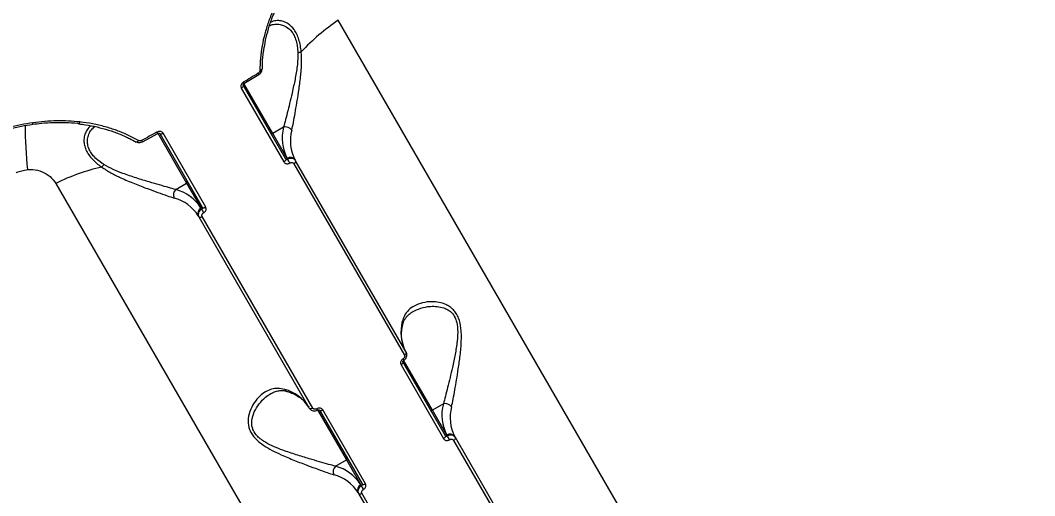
# Model space of a CAD drawing. Header units: millimetres. Extents: x -7447 to 8662, y -5576 to 6370.
# Drawn here: x 932.8 to 1259.4, y -1370.7 to -1217.7 of the extents above; entities that cross this region are included whole.
import ezdxf

# ---------------------------------------------------------------- set-up
doc = ezdxf.new("R2010")
doc.units = ezdxf.units.MM
doc.layers.add('DiKom', color=7, linetype='Continuous')
doc.layers.add('DIKOM_ОБЪЕКТ', color=7, linetype='Continuous')
doc.styles.add('style1', font='arial.ttf', dxfattribs={"width": 0.8})
doc.dimstyles.new('1-50', dxfattribs={"dimtxt": 300, "dimasz": 200, "dimexe": 100, "dimexo": 0, "dimgap": 100, "dimtad": 1, "dimdec": 0, "dimtxsty": 'style1', "dimcen": 0, "dimclrd": 7, "dimclre": 7, "dimadec": 1, "dimazin": 2, "dimtfac": 1, "dimtdec": 0, "dimtmove": 1, "dimatfit": 3, "dimfxl": 0, "dimlwd": 25, "dimlwe": 18, "dimarcsym": 0})

# ---------------------------------------------------------------- blocks, each defined once
blk = doc.blocks.new('*D10')
at = {"color": 7, "linetype": 'Continuous', "lineweight": 18, "transparency": 16777216}
for p, q in [((-5489.75, 240.8), (-5489.75, 4573.49)), ((4778.18, -2126.78), (4778.18, 4573.49))]:
    blk.add_line(p, q, dxfattribs=at)
at = {"color": 7, "linetype": 'Continuous', "lineweight": 25, "transparency": 16777216}
blk.add_line((4578.18, 4473.49), (-5289.75, 4473.49), dxfattribs=at)
at = {"color": 7, "linetype": 'Continuous', "transparency": 16777216}
for points in [[(-5289.75, 4506.82), (-5289.75, 4440.16), (-5489.75, 4473.49)], [(4578.18, 4506.82), (4578.18, 4440.16), (4778.18, 4473.49)]]:
    blk.add_solid(points, dxfattribs=at)
at = {"layer": 'Defpoints', "color": 0, "linetype": 'Continuous', "transparency": 16777216}
for p in [(-5489.75, 4473.49), (-5489.75, 240.8), (4778.18, -2126.78)]:
    blk.add_point(p, dxfattribs=at)
at = {"color": 0, "linetype": 'Continuous', "lineweight": 15, "transparency": 16777216, "insert": (-777.31, 4726.76), "char_height": 300, "attachment_point": 5, "style": 'style1'}
blk.add_mtext('10300', dxfattribs=at)
blk = doc.blocks.new('*D11')
at = {"color": 7, "linetype": 'Continuous', "lineweight": 18, "transparency": 16777216}
for p, q in [((2045.4, 3512.26), (7772.09, 3512.26)), ((-1858.48, -4091.08), (7772.09, -4091.08))]:
    blk.add_line(p, q, dxfattribs=at)
at = {"color": 7, "linetype": 'Continuous', "lineweight": 25, "transparency": 16777216}
blk.add_line((7672.09, -3891.08), (7672.09, 3312.26), dxfattribs=at)
at = {"color": 7, "linetype": 'Continuous', "transparency": 16777216}
for points in [[(7638.76, 3312.26), (7705.42, 3312.26), (7672.09, 3512.26)], [(7638.76, -3891.08), (7705.42, -3891.08), (7672.09, -4091.08)]]:
    blk.add_solid(points, dxfattribs=at)
at = {"layer": 'Defpoints', "color": 0, "linetype": 'Continuous', "transparency": 16777216}
for p in [(2045.4, 3512.26), (7672.09, 3512.26), (-1858.48, -4091.08)]:
    blk.add_point(p, dxfattribs=at)
at = {"color": 0, "linetype": 'Continuous', "lineweight": 15, "transparency": 16777216, "insert": (7418.92, 3.22), "char_height": 300, "attachment_point": 5, "rotation": 90, "style": 'style1'}
blk.add_mtext('7600', dxfattribs=at)
blk = doc.blocks.new('*D12')
at = {"layer": 'Defpoints', "color": 0, "transparency": 16777216}
for p in [(-7446.93, 5919.72), (-7446.93, 736.93), (6905.53, -2412.68)]:
    blk.add_point(p, dxfattribs=at)
at = {"layer": 'DiKom', "color": 7, "lineweight": 18, "transparency": 16777216}
for p, q in [((-7446.93, 736.93), (-7446.93, 6019.72)), ((6905.53, -2412.68), (6905.53, 6019.72))]:
    blk.add_line(p, q, dxfattribs=at)
at = {"layer": 'DiKom', "color": 7, "lineweight": 25, "transparency": 16777216}
blk.add_line((6705.53, 5919.72), (-7246.93, 5919.72), dxfattribs=at)
at = {"layer": 'DiKom', "color": 7, "transparency": 16777216}
for points in [[(-7246.93, 5953.05), (-7246.93, 5886.39), (-7446.93, 5919.72)], [(6705.53, 5953.05), (6705.53, 5886.39), (6905.53, 5919.72)]]:
    blk.add_solid(points, dxfattribs=at)
at = {"layer": 'DiKom', "color": 0, "transparency": 16777216, "insert": (-918.31, 6173), "char_height": 300, "attachment_point": 5, "style": 'style1'}
blk.add_mtext('14300', dxfattribs=at)
blk = doc.blocks.new('*D13')
at = {"layer": 'Defpoints', "color": 0, "transparency": 16777216}
for p in [(2049.72, 5594.27), (-1141.86, -5576.35), (8561.69, -5576.35)]:
    blk.add_point(p, dxfattribs=at)
at = {"layer": 'DiKom', "color": 7, "lineweight": 18, "transparency": 16777216}
for p, q in [((2049.72, 5594.27), (8661.69, 5594.27)), ((-1141.86, -5576.35), (8661.69, -5576.35))]:
    blk.add_line(p, q, dxfattribs=at)
at = {"layer": 'DiKom', "color": 7, "lineweight": 25, "transparency": 16777216}
blk.add_line((8561.69, 5394.27), (8561.69, -5376.35), dxfattribs=at)
at = {"layer": 'DiKom', "color": 7, "transparency": 16777216}
for points in [[(8528.35, 5394.27), (8595.02, 5394.27), (8561.69, 5594.27)], [(8528.35, -5376.35), (8595.02, -5376.35), (8561.69, -5576.35)]]:
    blk.add_solid(points, dxfattribs=at)
at = {"layer": 'DiKom', "color": 0, "transparency": 16777216, "insert": (8308.52, 8.96), "char_height": 300, "attachment_point": 5, "rotation": 90, "style": 'style1'}
blk.add_mtext('11200', dxfattribs=at)

msp = doc.modelspace()

# ---------------------------------------------------------------- linework, layer by layer
at = {"layer": 'DIKOM_ОБЪЕКТ', "color": 7, "linetype": 'Continuous', "lineweight": 15}
for p, q in [((1185.22, -1477.51), (1035.21, -1217.69)), ((1010.66, -1233.42), (1010.66, -1233.43)), ((1004.86, -1238.08), (1009.66, -1235.16)), ((1003.99, -1239.54), (1017.7, -1263.29)), ((1018.28, -1262.37), (1004.56, -1238.61)), ((1014.1, -1254.12), (1004.82, -1238.05)), ((1017.61, -1252.1), (1014.1, -1254.12)), ((970.18, -1256.8), (970.19, -1256.8)), ((972.18, -1256.8), (977.11, -1254.1)), ((977.11, -1254.06), (986.39, -1270.12)), ((977.72, -1254.11), (991.43, -1277.87)), ((992.53, -1277.83), (978.81, -1254.07)), ((1018.73, -1262.15), (1014.1, -1254.12)), ((1018.91, -1262.46), (1018.73, -1262.15)), ((1021.49, -1262.93), (1021.32, -1262.63)), ((1057.06, -1324.54), (1021.49, -1262.93)), ((1020.92, -1263.85), (1056.49, -1325.47)), ((944.28, -1270.19), (1094.28, -1530.01)), ((982.88, -1272.15), (986.39, -1270.12)), ((986.39, -1270.12), (991.02, -1278.15)), ((991.02, -1278.15), (991.2, -1278.46)), ((990.14, -1280.63), (990.31, -1280.93)), ((990.31, -1280.93), (1025.89, -1342.54)), ((1026.97, -1342.51), (991.4, -1280.9)), ((1055.42, -1328.62), (1069.13, -1352.37)), ((1069.71, -1351.44), (1055.99, -1327.69)), ((1065.53, -1343.2), (1056.23, -1327.1)), ((1069.04, -1341.18), (1065.53, -1343.2)), ((1028.52, -1343.1), (1037.82, -1359.2)), ((1029.15, -1343.19), (1042.86, -1366.94)), ((1043.96, -1366.91), (1030.24, -1343.15)), ((1070.16, -1351.23), (1065.53, -1343.2)), ((1070.34, -1351.54), (1070.16, -1351.23)), ((1072.92, -1352.01), (1072.75, -1351.71)), ((1072.35, -1352.93), (1107.92, -1414.55)), ((1108.49, -1413.62), (1072.92, -1352.01)), ((1034.31, -1361.23), (1037.82, -1359.2)), ((1037.82, -1359.2), (1042.45, -1367.23)), ((1042.45, -1367.23), (1042.63, -1367.54)), ((1041.57, -1369.71), (1041.74, -1370.01)), ((1041.74, -1370.01), (1077.32, -1431.62)), ((1078.4, -1431.59), (1042.83, -1369.97))]:
    msp.add_line(p, q, dxfattribs=at)
at = {"layer": 'DIKOM_ОБЪЕКТ', "color": 7, "linetype": 'Continuous', "lineweight": 15, "flags": 128}
for points in [[(1010.66, -1233.43), (1010.65, -1233.48), (1010.61, -1233.57), (1010.54, -1233.64), (1010.43, -1233.71), (1010.3, -1233.77), (1010.14, -1233.82), (1009.97, -1233.85)], [(1009.44, -1234.72), (1008.84, -1235.09), (1008.24, -1235.46), (1007.64, -1235.82), (1007.04, -1236.19), (1006.44, -1236.56), (1005.83, -1236.92), (1005.23, -1237.29), (1004.63, -1237.65)], [(1004.56, -1238.61), (1004.6, -1238.71), (1004.6, -1238.81), (1004.56, -1238.93), (1004.5, -1239.06), (1004.41, -1239.19), (1004.29, -1239.31), (1004.14, -1239.43), (1003.99, -1239.54)], [(951.72, -1250.91), (951.77, -1250.91), (951.82, -1250.87), (951.88, -1250.79), (951.93, -1250.69), (951.98, -1250.56), (952.03, -1250.4)], [(976.85, -1253.69), (976.24, -1254.03), (975.62, -1254.37), (975, -1254.7), (974.38, -1255.04), (973.77, -1255.38), (973.15, -1255.72), (972.53, -1256.05), (971.91, -1256.39)], [(970.19, -1256.8), (970.23, -1256.82), (970.32, -1256.83), (970.43, -1256.8), (970.54, -1256.74), (970.66, -1256.66), (970.78, -1256.54), (970.89, -1256.41)], [(977.72, -1254.11), (977.78, -1254.19), (977.88, -1254.24), (978, -1254.27), (978.14, -1254.28), (978.3, -1254.26), (978.47, -1254.22), (978.64, -1254.16), (978.81, -1254.07)], [(1018.28, -1262.37), (1018.31, -1262.46), (1018.31, -1262.57), (1018.28, -1262.69), (1018.21, -1262.82), (1018.12, -1262.94), (1018, -1263.07), (1017.86, -1263.19), (1017.7, -1263.29)], [(1021.49, -1262.93), (1021.52, -1263.02), (1021.52, -1263.13), (1021.49, -1263.25), (1021.43, -1263.38), (1021.33, -1263.51), (1021.22, -1263.63), (1021.07, -1263.75), (1020.92, -1263.85)], [(991.43, -1277.87), (991.5, -1277.94), (991.59, -1278), (991.71, -1278.03), (991.85, -1278.03), (992.01, -1278.02), (992.18, -1277.98), (992.35, -1277.91), (992.53, -1277.83)], [(990.31, -1280.93), (990.38, -1281), (990.47, -1281.06), (990.59, -1281.09), (990.73, -1281.1), (990.89, -1281.08), (991.06, -1281.04), (991.23, -1280.98), (991.4, -1280.9)], [(1057.06, -1324.54), (1057.1, -1324.64), (1057.1, -1324.75), (1057.06, -1324.86), (1057, -1324.99), (1056.91, -1325.12), (1056.79, -1325.24), (1056.65, -1325.36), (1056.49, -1325.47)], [(1055.99, -1327.69), (1056.03, -1327.78), (1056.03, -1327.89), (1055.99, -1328.01), (1055.93, -1328.14), (1055.84, -1328.27), (1055.72, -1328.39), (1055.57, -1328.51), (1055.42, -1328.62)], [(1025.89, -1342.54), (1025.95, -1342.62), (1026.05, -1342.67), (1026.17, -1342.7), (1026.31, -1342.71), (1026.46, -1342.7), (1026.63, -1342.65), (1026.8, -1342.59), (1026.97, -1342.51)], [(1029.15, -1343.19), (1029.21, -1343.27), (1029.31, -1343.32), (1029.43, -1343.35), (1029.57, -1343.36), (1029.73, -1343.34), (1029.9, -1343.3), (1030.07, -1343.24), (1030.24, -1343.15)], [(1069.71, -1351.44), (1069.74, -1351.54), (1069.74, -1351.65), (1069.71, -1351.77), (1069.64, -1351.89), (1069.55, -1352.02), (1069.43, -1352.15), (1069.29, -1352.27), (1069.13, -1352.37)], [(1072.92, -1352.01), (1072.95, -1352.1), (1072.95, -1352.21), (1072.92, -1352.33), (1072.86, -1352.46), (1072.76, -1352.58), (1072.65, -1352.71), (1072.5, -1352.83), (1072.35, -1352.93)], [(1042.86, -1366.94), (1042.93, -1367.02), (1043.02, -1367.08), (1043.14, -1367.11), (1043.28, -1367.11), (1043.44, -1367.1), (1043.61, -1367.06), (1043.78, -1366.99), (1043.96, -1366.91)], [(1041.74, -1370.01), (1041.81, -1370.08), (1041.9, -1370.14), (1042.02, -1370.17), (1042.16, -1370.18), (1042.32, -1370.16), (1042.49, -1370.12), (1042.66, -1370.06), (1042.83, -1369.97)]]:
    msp.add_lwpolyline(points, dxfattribs=at)
at = {"layer": 'DIKOM_ОБЪЕКТ', "color": 7, "linetype": 'Continuous', "lineweight": 15}
for centre, radius, start, end in [((1072.77, -1273.81), 67.53, 123.7892, 137.1138), ((1021.5, -1221.84), 6.28, 276.4618, 286.539), ((1002.58, -1239), 2.46, 22.1401, 33.4833), ((1007.93, -1235.76), 1.83, 19.4127, 34.6814), ((936.01, -1250.87), 0.908, 342.5846, 13.8325), ((1111.06, -1249.21), 176.7, 180.7456, 185.3799), ((979.05, -1252.59), 2.46, 206.5167, 217.8599), ((1013.84, -1253.74), 0.469, 214.743, 304.051), ((1030.91, -1255.7), 13.78, 164.8597, 207.928), ((1018.27, -1254.38), 2.37, 33.6599, 106.2883), ((1032.92, -1256.49), 13.12, 164.8594, 207.9275), ((973.57, -1255.61), 1.83, 205.3186, 220.5873), ((1019.78, -1263.7), 1.87, 34.7357, 124.0609), ((999.73, -1275.06), 22.95, 29.8819, 33.3087), ((974.1, -1330.78), 67.53, 102.8862, 116.2108), ((954.72, -1260.39), 6.28, 313.461, 323.5382), ((986.18, -1269.7), 0.469, 295.949, 25.257), ((984.52, -1273.87), 2.37, 133.7117, 206.3401), ((979.34, -1285.47), 13.78, 32.0716, 75.1407), ((979.03, -1287.6), 13.12, 32.0725, 75.1406), ((991.84, -1279.84), 1.87, 115.9401, 205.2633), ((1011.7, -1268.15), 22.95, 206.6913, 210.1181), ((1068.49, -1318.1), 13.12, 164.8594, 207.9275), ((1054.7, -1315.36), 1.32, 348.3068, 31.5301), ((1053.98, -1328.1), 2.49, 22.2482, 33.4174), ((1014.6, -1349.22), 13.12, 32.0725, 75.1406), ((1019.12, -1335.91), 1.32, 208.4737, 251.6811), ((1082.34, -1344.78), 13.78, 164.86, 207.9277), ((1069.7, -1343.46), 2.37, 33.6591, 106.2874), ((1084.34, -1345.57), 13.12, 164.8588, 207.9282), ((1030.55, -1341.63), 2.54, 206.6553, 217.6369), ((1065.27, -1342.81), 0.468, 214.7436, 304.0583), ((1071.21, -1352.78), 1.87, 34.7356, 124.059), ((1051.16, -1364.14), 22.95, 29.8819, 33.3088), ((1035.95, -1362.94), 2.37, 133.7126, 206.3409), ((1030.77, -1374.55), 13.78, 32.0719, 75.1404), ((1037.61, -1358.78), 0.468, 295.9417, 25.2564), ((1030.46, -1376.68), 13.12, 32.0718, 75.1412), ((1043.27, -1368.91), 1.87, 115.942, 205.2634), ((1063.13, -1357.23), 22.95, 206.6912, 210.1181)]:
    msp.add_arc(centre, radius, start, end, dxfattribs=at)
for points, knots in [([(1014.2, -1214.51), (1013.69, -1215.76), (1012.66, -1218.27), (1011.5, -1222.1), (1010.64, -1225.99), (1010.08, -1229.92), (1010.01, -1232.54), (1009.97, -1233.85)], [0, 0, 0, 0, 0.197837, 0.395503, 0.593169, 0.796582, 1, 1, 1, 1]), ([(1011.27, -1227.18), (1011.44, -1226.16), (1011.8, -1223.91), (1012.71, -1220.45), (1013.74, -1217.25), (1014.58, -1215.3), (1014.9, -1214.53)], [0, 0, 0, 0, 0.24049, 0.528085, 0.815679, 1, 1, 1, 1]), ([(1023.29, -1227.86), (1023.21, -1227.17), (1023.04, -1225.79), (1022.57, -1223.87), (1021.9, -1222.12), (1020.79, -1220.26), (1019.28, -1218.85), (1017.56, -1218.02), (1015.91, -1217.72), (1014.48, -1217.83), (1013.69, -1218.27), (1013.42, -1218.42)], [0, 0, 0, 0, 0.089256, 0.180447, 0.26996, 0.36254, 0.524676, 0.644365, 0.767511, 0.918675, 1, 1, 1, 1]), ([(1013.08, -1219.44), (1013.2, -1219.38), (1013.88, -1219.01), (1015.17, -1218.88), (1016.85, -1219.05), (1018.57, -1219.73), (1020.03, -1220.96), (1021.05, -1222.59), (1021.46, -1223.65), (1021.8, -1224.83), (1022.07, -1226.12), (1022.16, -1227.42), (1022.21, -1228.08)], [0, 0, 0, 0, 0.037325, 0.20333, 0.329701, 0.459314, 0.626914, 0.712165, 0.800491, 0.813201, 0.905321, 1, 1, 1, 1]), ([(1010.79, -1233.42), (1010.79, -1232.74), (1010.8, -1230.87), (1010.99, -1228.78), (1011.24, -1227.37), (1011.27, -1227.18)], [0, 0, 0, 0, 0.327855, 0.906239, 1, 1, 1, 1]), ([(1020.25, -1253.06), (1020.42, -1252.25), (1020.77, -1250.62), (1021.31, -1247.61), (1021.88, -1244.35), (1022.47, -1240.63), (1023.05, -1236.5), (1023.5, -1232.08), (1023.36, -1229.23), (1023.29, -1227.86)], [0, 0, 0, 0, 0.131654, 0.263489, 0.395139, 0.526875, 0.688297, 0.849537, 1, 1, 1, 1]), ([(1022.21, -1228.08), (1022.19, -1229.37), (1022.14, -1232.08), (1021.41, -1236.23), (1020.57, -1240.15), (1019.74, -1243.7), (1018.98, -1246.82), (1018.26, -1249.72), (1017.82, -1251.3), (1017.61, -1252.1)], [0, 0, 0, 0, 0.146374, 0.307579, 0.469009, 0.602096, 0.735111, 0.867645, 1, 1, 1, 1]), ([(1009.97, -1233.85), (1009.95, -1233.95), (1009.93, -1234.16), (1009.77, -1234.45), (1009.58, -1234.63), (1009.46, -1234.71), (1009.44, -1234.72)], [0, 0, 0, 0, 0.30571, 0.611628, 0.918033, 1, 1, 1, 1]), ([(1009.65, -1235.14), (1009.83, -1235.02), (1010.23, -1234.74), (1010.59, -1234.11), (1010.63, -1233.64), (1010.65, -1233.43)], [0, 0, 0, 0, 0.313802, 0.693088, 1, 1, 1, 1]), ([(1004.63, -1237.65), (1004.54, -1237.71), (1004.31, -1237.87), (1004.02, -1238.22), (1003.84, -1238.67), (1003.81, -1239.14), (1003.93, -1239.41), (1003.99, -1239.54)], [0, 0, 0, 0, 0.141864, 0.356727, 0.571321, 0.785707, 1, 1, 1, 1]), ([(1004.58, -1238.63), (1004.57, -1238.62), (1004.56, -1238.6), (1004.53, -1238.54), (1004.57, -1238.39), (1004.65, -1238.26), (1004.75, -1238.15), (1004.83, -1238.1), (1004.86, -1238.08)], [0, 0, 0, 0, 0.148987, 0.475443, 0.635176, 0.771014, 0.912998, 1, 1, 1, 1]), ([(936.89, -1250.66), (934.29, -1251.11), (929.01, -1252.03), (923.98, -1253.9), (921.44, -1254.85)], [0, 0, 0, 0, 0.493843, 1, 1, 1, 1]), ([(936.88, -1251.17), (937.81, -1251.04), (940.03, -1250.74), (943.55, -1250.54), (947.4, -1250.56), (950.14, -1250.7), (951.56, -1250.91), (951.72, -1250.93)], [0, 0, 0, 0, 0.186017, 0.44477, 0.70467, 0.965536, 1, 1, 1, 1]), ([(952.03, -1250.4), (949.56, -1250.21), (944.57, -1249.81), (939.47, -1250.37), (936.89, -1250.66)], [0, 0, 0, 0, 0.494177, 1, 1, 1, 1]), ([(970.89, -1256.41), (969.77, -1255.8), (967.53, -1254.6), (963.93, -1253.13), (960.14, -1251.91), (956.17, -1250.97), (953.41, -1250.59), (952.03, -1250.4)], [0, 0, 0, 0, 0.197683, 0.395387, 0.59309, 0.796545, 1, 1, 1, 1]), ([(921.7, -1255.26), (921.7, -1255.26), (922.93, -1254.74), (925.45, -1253.83), (929.28, -1252.67), (933.1, -1251.75), (935.65, -1251.35), (936.88, -1251.15)], [0, 0, 0, 0, 0.000879, 0.254874, 0.508642, 0.761863, 1, 1, 1, 1]), ([(951.7, -1251.03), (952.42, -1251.11), (954.41, -1251.34), (957.59, -1252), (961.22, -1252.99), (964.26, -1254.04), (966.01, -1254.86), (966.66, -1255.15)], [0, 0, 0, 0, 0.1357, 0.375487, 0.616708, 0.858783, 1, 1, 1, 1]), ([(955.71, -1251.67), (955.7, -1251.67), (955.11, -1251.93), (954.38, -1252.84), (953.58, -1254.33), (953.28, -1255.9), (953.37, -1257.47), (953.77, -1258.99), (954.56, -1260.57), (956.01, -1262.48), (957.65, -1263.93), (958.85, -1264.81), (959.04, -1264.95)], [0, 0, 0, 0, 0.002715, 0.164822, 0.293663, 0.422364, 0.517269, 0.612064, 0.708561, 0.80505, 0.969862, 1, 1, 1, 1]), ([(959.77, -1264.12), (959.59, -1264), (958.42, -1263.24), (956.89, -1261.99), (955.57, -1260.33), (955.06, -1259.35), (954.68, -1258.34), (954.46, -1257.3), (954.47, -1255.8), (954.88, -1254.3), (955.66, -1252.88), (956.47, -1252.22), (956.87, -1251.9)], [0, 0, 0, 0, 0.03128, 0.200321, 0.288311, 0.379715, 0.396613, 0.492985, 0.592265, 0.725826, 0.863107, 1, 1, 1, 1]), ([(978.81, -1254.07), (978.76, -1254), (978.62, -1253.8), (978.28, -1253.57), (977.82, -1253.45), (977.32, -1253.48), (977.01, -1253.62), (976.85, -1253.69)], [0, 0, 0, 0, 0.140625, 0.355107, 0.569864, 0.784882, 1, 1, 1, 1]), ([(977.11, -1254.1), (977.12, -1254.1), (977.17, -1254.06), (977.29, -1254.02), (977.45, -1254), (977.58, -1254.02), (977.67, -1254.06), (977.71, -1254.09), (977.71, -1254.11), (977.71, -1254.11)], [0, 0, 0, 0, 0.025326, 0.180471, 0.333476, 0.497902, 0.681185, 0.912841, 1, 1, 1, 1]), ([(966.66, -1255.15), (967.13, -1255.36), (968.33, -1255.87), (969.44, -1256.51), (970.11, -1256.91)], [0, 0, 0, 0, 0.391548, 1, 1, 1, 1]), ([(970.19, -1256.79), (970.36, -1256.87), (970.73, -1257.06), (971.42, -1257.07), (971.92, -1256.95), (972.16, -1256.8), (972.18, -1256.79)], [0, 0, 0, 0, 0.270814, 0.608204, 0.964417, 1, 1, 1, 1]), ([(971.91, -1256.39), (971.81, -1256.43), (971.6, -1256.52), (971.26, -1256.54), (971.03, -1256.48), (970.92, -1256.42), (970.89, -1256.41)], [0, 0, 0, 0, 0.306708, 0.613283, 0.919489, 1, 1, 1, 1]), ([(1017.7, -1263.29), (1017.75, -1263.37), (1017.89, -1263.57), (1018.22, -1263.79), (1018.68, -1263.9), (1019.18, -1263.86), (1019.48, -1263.71), (1019.63, -1263.63)], [0, 0, 0, 0, 0.14064, 0.35512, 0.569856, 0.784883, 1, 1, 1, 1]), ([(1018.91, -1262.46), (1018.86, -1262.49), (1018.76, -1262.54), (1018.6, -1262.56), (1018.45, -1262.53), (1018.34, -1262.46), (1018.3, -1262.39), (1018.28, -1262.37)], [0, 0, 0, 0, 0.215514, 0.430611, 0.645311, 0.859593, 1, 1, 1, 1]), ([(1021.49, -1262.93), (1021.42, -1262.82), (1021.24, -1262.56), (1020.79, -1262.27), (1020.19, -1262.12), (1019.52, -1262.17), (1019.12, -1262.36), (1018.91, -1262.46)], [0, 0, 0, 0, 0.140737, 0.35546, 0.570306, 0.78517, 1, 1, 1, 1]), ([(1019.63, -1263.63), (1019.73, -1263.58), (1019.93, -1263.48), (1020.27, -1263.45), (1020.57, -1263.52), (1020.79, -1263.67), (1020.88, -1263.8), (1020.92, -1263.85)], [0, 0, 0, 0, 0.215148, 0.430182, 0.645036, 0.859472, 1, 1, 1, 1]), ([(931.51, -1266.77), (931.56, -1266.75), (932.15, -1266.48), (933.34, -1266.04), (934.53, -1265.86), (935.14, -1265.77)], [0, 0, 0, 0, 0.046816, 0.514283, 1, 1, 1, 1]), ([(935.14, -1265.77), (935.72, -1265.75), (937.36, -1265.68), (939.96, -1266.33), (942.59, -1267.86), (943.71, -1269.41), (944.28, -1270.19)], [0, 0, 0, 0, 0.15296, 0.42837, 0.711433, 1, 1, 1, 1]), ([(959.04, -1264.95), (960.02, -1265.59), (961.97, -1266.89), (965.58, -1268.59), (969.58, -1270.28), (973.61, -1271.82), (977.16, -1273.13), (980.09, -1274.17), (981.66, -1274.68), (982.39, -1274.92)], [0, 0, 0, 0, 0.128153, 0.256741, 0.426817, 0.59688, 0.737311, 0.877573, 1, 1, 1, 1]), ([(982.88, -1272.15), (982.14, -1271.96), (980.57, -1271.55), (977.65, -1270.71), (974.15, -1269.69), (970.15, -1268.47), (966.23, -1267.15), (962.68, -1265.77), (960.75, -1264.68), (959.77, -1264.12)], [0, 0, 0, 0, 0.122712, 0.262461, 0.406016, 0.574924, 0.748262, 0.872367, 1, 1, 1, 1]), ([(991.2, -1278.46), (991.07, -1278.54), (990.76, -1278.74), (990.37, -1279.2), (990.13, -1279.78), (990.08, -1280.4), (990.24, -1280.75), (990.31, -1280.93)], [0, 0, 0, 0, 0.141702, 0.356396, 0.570959, 0.785453, 1, 1, 1, 1]), ([(991.43, -1277.87), (991.45, -1277.91), (991.49, -1278), (991.48, -1278.15), (991.41, -1278.29), (991.31, -1278.4), (991.23, -1278.44), (991.2, -1278.46)], [0, 0, 0, 0, 0.213961, 0.428196, 0.642703, 0.85785, 1, 1, 1, 1]), ([(991.4, -1280.9), (991.36, -1280.81), (991.29, -1280.63), (991.31, -1280.32), (991.44, -1280.03), (991.63, -1279.81), (991.79, -1279.71), (991.85, -1279.67)], [0, 0, 0, 0, 0.214172, 0.428573, 0.643169, 0.858073, 1, 1, 1, 1]), ([(991.85, -1279.67), (991.95, -1279.61), (992.18, -1279.46), (992.48, -1279.12), (992.66, -1278.69), (992.7, -1278.23), (992.58, -1277.96), (992.53, -1277.83)], [0, 0, 0, 0, 0.141857, 0.356724, 0.571317, 0.7857, 1, 1, 1, 1]), ([(1071.68, -1342.14), (1071.85, -1341.33), (1072.2, -1339.7), (1072.74, -1336.69), (1073.31, -1333.43), (1073.9, -1329.71), (1074.49, -1325.57), (1074.89, -1321.14), (1074.86, -1317.02), (1074.21, -1313.99), (1073.24, -1312.08), (1072.29, -1310.85), (1071.13, -1309.88), (1069.57, -1309.02), (1067.64, -1308.44), (1065.08, -1308.21), (1062.31, -1308.53), (1059.74, -1309.5), (1057.78, -1310.93), (1056.45, -1312.61), (1056.02, -1314.02), (1055.82, -1314.68)], [0, 0, 0, 0, 0.055477, 0.111025, 0.166497, 0.222006, 0.290024, 0.357963, 0.422675, 0.477407, 0.505248, 0.533093, 0.562709, 0.592373, 0.640429, 0.68858, 0.760326, 0.832061, 0.891, 0.949866, 1, 1, 1, 1]), ([(1056, -1315.65), (1056.02, -1315.55), (1056.11, -1315.01), (1056.47, -1314.19), (1057.11, -1313.16), (1057.99, -1312.24), (1058.77, -1311.76), (1059.14, -1311.53)], [0, 0, 0, 0, 0.050928, 0.266941, 0.50426, 0.764836, 1, 1, 1, 1]), ([(1059.14, -1311.53), (1059.98, -1311.11), (1061.72, -1310.25), (1064.49, -1309.75), (1067.05, -1309.76), (1068.94, -1310.13), (1070.47, -1310.82), (1071.78, -1311.77), (1072.63, -1312.95), (1073.18, -1314.3), (1073.49, -1315.49), (1073.74, -1317.81), (1073.53, -1321.12), (1072.84, -1325.29), (1072.01, -1329.21), (1071.18, -1332.77), (1070.42, -1335.88), (1069.69, -1338.78), (1069.26, -1340.37), (1069.04, -1341.18)], [0, 0, 0, 0, 0.083337, 0.172686, 0.229909, 0.288294, 0.322254, 0.357127, 0.407045, 0.420341, 0.451487, 0.483671, 0.560559, 0.642473, 0.72664, 0.794543, 0.86363, 0.930863, 1, 1, 1, 1]), ([(1056.89, -1324.25), (1056.77, -1324.01), (1056.37, -1323.28), (1055.9, -1321.93), (1055.59, -1320.17), (1055.57, -1318.27), (1055.75, -1316.73), (1055.94, -1315.83), (1055.99, -1315.63)], [0, 0, 0, 0, 0.102726, 0.318191, 0.530924, 0.738469, 0.94151, 1, 1, 1, 1]), ([(1056.49, -1325.47), (1056.53, -1325.56), (1056.61, -1325.74), (1056.59, -1326.05), (1056.47, -1326.35), (1056.28, -1326.58), (1056.12, -1326.69), (1056.06, -1326.73)], [0, 0, 0, 0, 0.214286, 0.428606, 0.64319, 0.85809, 1, 1, 1, 1]), ([(1056.28, -1327.14), (1056.46, -1327.02), (1056.86, -1326.74), (1057.22, -1326.1), (1057.33, -1325.4), (1057.25, -1324.86), (1057.09, -1324.62), (1057.04, -1324.56)], [0, 0, 0, 0, 0.215491, 0.473517, 0.70285, 0.923644, 1, 1, 1, 1]), ([(1056.06, -1326.73), (1055.97, -1326.79), (1055.74, -1326.95), (1055.45, -1327.3), (1055.27, -1327.75), (1055.24, -1328.22), (1055.36, -1328.48), (1055.42, -1328.62)], [0, 0, 0, 0, 0.141866, 0.356728, 0.571322, 0.785708, 1, 1, 1, 1]), ([(1056.01, -1327.71), (1056, -1327.7), (1055.99, -1327.68), (1055.96, -1327.62), (1056, -1327.47), (1056.08, -1327.34), (1056.18, -1327.23), (1056.26, -1327.18), (1056.29, -1327.16)], [0, 0, 0, 0, 0.148995, 0.475468, 0.635035, 0.770992, 0.912996, 1, 1, 1, 1]), ([(1017.96, -1336.53), (1017.23, -1336.37), (1015.76, -1336.05), (1013.67, -1336.39), (1011.72, -1337.25), (1009.82, -1338.71), (1008.04, -1340.79), (1006.65, -1343.5), (1006.01, -1346.46), (1006.38, -1349.01), (1007.31, -1350.86), (1008.33, -1352.2), (1009.65, -1353.43), (1011.5, -1354.79), (1013.89, -1356.18), (1017.24, -1357.78), (1021.12, -1359.4), (1025.15, -1360.94), (1028.68, -1362.24), (1031.57, -1363.27), (1033.11, -1363.77), (1033.82, -1364)], [0, 0, 0, 0, 0.055478, 0.111027, 0.166498, 0.222008, 0.290025, 0.357965, 0.422678, 0.477409, 0.505249, 0.533096, 0.562711, 0.592376, 0.640431, 0.688583, 0.760327, 0.832062, 0.891002, 0.949867, 1, 1, 1, 1]), ([(1034.31, -1361.23), (1033.59, -1361.04), (1032.04, -1360.64), (1029.16, -1359.82), (1025.65, -1358.79), (1021.67, -1357.58), (1017.85, -1356.3), (1014.55, -1355.01), (1012.22, -1353.87), (1010.42, -1352.71), (1008.94, -1351.45), (1008.06, -1350.21), (1007.55, -1348.95), (1007.33, -1347.91), (1007.34, -1346.03), (1008.09, -1343.64), (1009.7, -1341.09), (1011.6, -1339.1), (1012.97, -1338.22), (1013.55, -1337.85)], [0, 0, 0, 0, 0.061434, 0.134076, 0.206805, 0.295086, 0.383365, 0.441292, 0.499075, 0.533562, 0.567964, 0.617921, 0.631229, 0.662882, 0.694604, 0.771556, 0.854615, 0.937787, 1, 1, 1, 1]), ([(1013.56, -1337.86), (1013.71, -1337.76), (1014.3, -1337.38), (1015.36, -1337.02), (1016.66, -1336.83), (1017.77, -1336.89), (1018.46, -1337.1), (1018.72, -1337.18)], [0, 0, 0, 0, 0.093088, 0.364482, 0.629614, 0.863435, 1, 1, 1, 1]), ([(1018.71, -1337.16), (1019.05, -1337.27), (1020.05, -1337.6), (1021.53, -1338.28), (1023.06, -1339.24), (1024.34, -1340.37), (1025.19, -1341.39), (1025.6, -1342.05), (1025.72, -1342.25)], [0, 0, 0, 0, 0.103392, 0.30191, 0.501742, 0.70475, 0.912464, 1, 1, 1, 1]), ([(1025.9, -1342.53), (1026, -1342.69), (1026.23, -1343.03), (1026.8, -1343.35), (1027.48, -1343.48), (1028.1, -1343.41), (1028.42, -1343.22), (1028.52, -1343.15)], [0, 0, 0, 0, 0.188491, 0.409473, 0.636422, 0.874393, 1, 1, 1, 1]), ([(1028.28, -1342.77), (1028.18, -1342.81), (1027.97, -1342.91), (1027.63, -1342.92), (1027.33, -1342.84), (1027.1, -1342.69), (1027.01, -1342.56), (1026.97, -1342.51)], [0, 0, 0, 0, 0.215096, 0.43016, 0.64495, 0.859468, 1, 1, 1, 1]), ([(1030.24, -1343.15), (1030.19, -1343.07), (1030.05, -1342.88), (1029.71, -1342.65), (1029.25, -1342.53), (1028.75, -1342.56), (1028.44, -1342.7), (1028.28, -1342.77)], [0, 0, 0, 0, 0.140626, 0.35508, 0.569859, 0.784877, 1, 1, 1, 1]), ([(1028.54, -1343.18), (1028.55, -1343.17), (1028.6, -1343.14), (1028.72, -1343.1), (1028.88, -1343.08), (1029.01, -1343.1), (1029.1, -1343.14), (1029.14, -1343.17), (1029.14, -1343.19), (1029.14, -1343.19)], [0, 0, 0, 0, 0.025327, 0.18049, 0.333598, 0.49788, 0.681173, 0.913054, 1, 1, 1, 1]), ([(1070.34, -1351.54), (1070.29, -1351.57), (1070.19, -1351.62), (1070.03, -1351.64), (1069.88, -1351.61), (1069.77, -1351.54), (1069.73, -1351.47), (1069.71, -1351.44)], [0, 0, 0, 0, 0.215435, 0.430609, 0.645286, 0.859544, 1, 1, 1, 1]), ([(1072.92, -1352.01), (1072.85, -1351.9), (1072.67, -1351.64), (1072.22, -1351.35), (1071.62, -1351.2), (1070.95, -1351.25), (1070.55, -1351.44), (1070.34, -1351.54)], [0, 0, 0, 0, 0.140739, 0.355464, 0.570313, 0.78516, 1, 1, 1, 1]), ([(1069.13, -1352.37), (1069.18, -1352.45), (1069.32, -1352.65), (1069.65, -1352.87), (1070.11, -1352.98), (1070.61, -1352.94), (1070.91, -1352.79), (1071.06, -1352.71)], [0, 0, 0, 0, 0.140619, 0.35512, 0.569857, 0.784885, 1, 1, 1, 1]), ([(1071.06, -1352.71), (1071.16, -1352.66), (1071.36, -1352.56), (1071.7, -1352.53), (1072, -1352.6), (1072.22, -1352.75), (1072.31, -1352.88), (1072.35, -1352.93)], [0, 0, 0, 0, 0.215133, 0.430149, 0.644959, 0.859406, 1, 1, 1, 1]), ([(1042.63, -1367.54), (1042.5, -1367.62), (1042.19, -1367.82), (1041.8, -1368.28), (1041.56, -1368.86), (1041.51, -1369.48), (1041.67, -1369.83), (1041.74, -1370.01)], [0, 0, 0, 0, 0.141702, 0.356396, 0.570958, 0.785437, 1, 1, 1, 1]), ([(1042.86, -1366.94), (1042.88, -1366.99), (1042.92, -1367.08), (1042.91, -1367.23), (1042.84, -1367.37), (1042.74, -1367.48), (1042.66, -1367.52), (1042.63, -1367.54)], [0, 0, 0, 0, 0.214006, 0.428224, 0.642837, 0.857859, 1, 1, 1, 1]), ([(1043.28, -1368.75), (1043.38, -1368.69), (1043.61, -1368.54), (1043.91, -1368.2), (1044.09, -1367.77), (1044.13, -1367.31), (1044.01, -1367.04), (1043.96, -1366.91)], [0, 0, 0, 0, 0.141858, 0.356719, 0.571314, 0.785698, 1, 1, 1, 1]), ([(1042.83, -1369.97), (1042.79, -1369.89), (1042.72, -1369.71), (1042.74, -1369.4), (1042.87, -1369.11), (1043.06, -1368.89), (1043.22, -1368.79), (1043.28, -1368.75)], [0, 0, 0, 0, 0.214264, 0.428618, 0.643196, 0.858083, 1, 1, 1, 1])]:
    msp.add_open_spline(points, degree=3, knots=knots, dxfattribs=at)

# ---------------------------------------------------------------- dimensions: what is measured, and where the dimension line sits
at = {"color": 7, "linetype": 'Continuous', "lineweight": 15}
for base, p1, p2, angle, text, picture, middle in [((-5489.75, 4473.49), (4778.18, -2126.78), (-5489.75, 240.8), 180, '10300', '*D10', (-777.31, 4473.49)), ((7672.09, 3512.26), (-1858.48, -4091.08), (2045.4, 3512.26), 270, '7600', '*D11', (7672.09, 3.22))]:
    dim = msp.add_linear_dim(base=base, p1=p1, p2=p2, angle=angle, text=text, dimstyle='1-50', dxfattribs=at)
    dim.commit()
    dim.dimension.update_dxf_attribs({"geometry": picture, "text_midpoint": middle, "dimtype": 160})
at = {"layer": 'DiKom'}
for base, p1, p2, angle, text, picture, middle in [((-7446.93, 5919.72), (6905.53, -2412.68), (-7446.93, 736.93), 180, '14300', '*D12', (-918.31, 5919.72)), ((8561.69, -5576.35), (2049.72, 5594.27), (-1141.86, -5576.35), 270, '11200', '*D13', (8561.69, 8.96))]:
    dim = msp.add_linear_dim(base=base, p1=p1, p2=p2, angle=angle, text=text, dimstyle='1-50', dxfattribs=at)
    dim.commit()
    dim.dimension.update_dxf_attribs({"geometry": picture, "text_midpoint": middle, "dimtype": 160})

doc.saveas('drawing.dxf')
